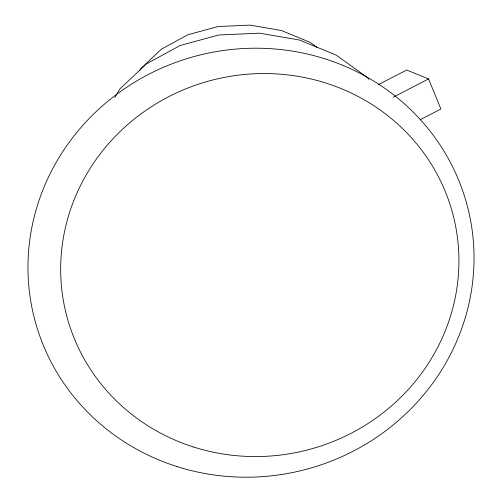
<?xml version="1.0" encoding="UTF-8"?>
<svg xmlns="http://www.w3.org/2000/svg" width="502" height="502" viewBox="0 0 502 502"><rect width="100%" height="100%" fill="white"/><g stroke="black" fill="none" stroke-linecap="round" stroke-linejoin="round"><path stroke-width="0.75" d="M114.876 97.476L119.978 88.823L146.553 63.823L180.237 45.462L218.746 35.002L259.446 33.157L299.562 40.041L336.365 55.189L367.345 77.578L368.819 79.366M139.525 70.7L140.711 68.686L161.518 49.114L187.899 34.738L218.044 26.55L249.914 25.1L281.327 30.49L310.142 42.356L316.982 47.301M378.282 84.7L406.708 70.016L428.551 78.933L440.9 109.028L420.105 119.771M393.191 97.193L428.551 78.933M177.074 466.59A223.647 213.871 -14.6 0 0 470.198 218.502A223.647 213.871 -14.6 0 0 105.727 103.029A223.647 213.871 -14.6 0 0 177.074 466.59M193.791 447.081A199.67 190.948 -14.6 0 0 455.496 225.586A199.67 190.948 -14.6 0 0 130.093 122.494A199.67 190.948 -14.6 0 0 193.791 447.081"/></g></svg>
